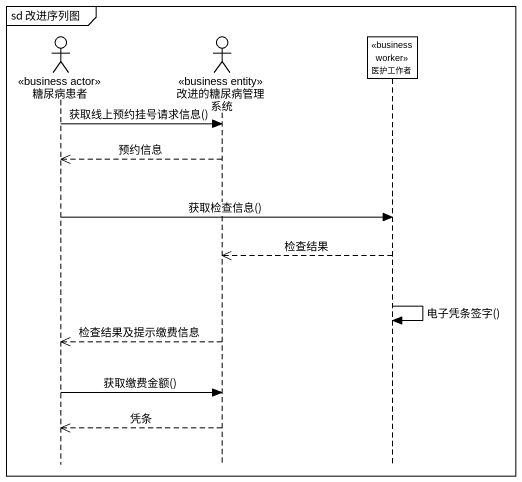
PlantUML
@startuml
mainframe sd 改进序列图
hide footbox
actor 糖尿病患者 <<business actor>>
actor 改进的糖尿病管理系统 <<business entity>>
participant 医护工作者 <<business worker>>

糖尿病患者 -> 改进的糖尿病管理系统 : 获取线上预约挂号请求信息()
改进的糖尿病管理系统 -->> 糖尿病患者 : 预约信息
糖尿病患者 -> 医护工作者 : 获取检查信息()
医护工作者 -->> 改进的糖尿病管理系统 : 检查结果
医护工作者 -> 医护工作者 : 电子凭条签字()
改进的糖尿病管理系统 -->> 糖尿病患者 : 检查结果及提示缴费信息
糖尿病患者 -> 改进的糖尿病管理系统 : 获取缴费金额()
改进的糖尿病管理系统 -->> 糖尿病患者 : 凭条
@enduml
